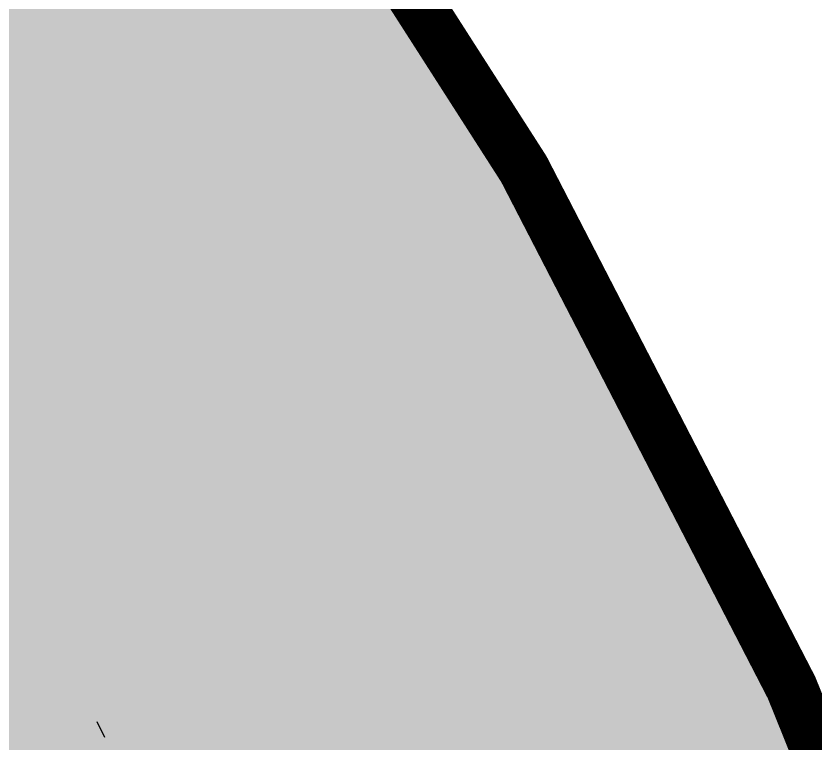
# Model space of a CAD drawing. Header units: metres. Extents: x 320712 to 330859, y 7395954 to 7410037.
# Drawn here: x 324540.619 to 324545.223, y 7398347.398 to 7398351.584 of the extents above; entities that cross this region are included whole.
import ezdxf

# ---------------------------------------------------------------- set-up
doc = ezdxf.new("R2010")
doc.units = ezdxf.units.M
doc.linetypes.add('DASHDOT', pattern=[25.4, 12.7, -6.35, 0, -6.35])
doc.layers.add('---TRABALHO', color=1, linetype='Continuous')
for name, color, linetype, lineweight in [('_AUX-PLATAFORMA EXISTENTE', 252, 'Continuous', 25), ('F-HZ-EIXO', 2, 'DASHDOT', 0), ('Jundiai - Layout MRS_v4_2013-mod$0$U-HZ-VIARIO_LOCAL', 5, 'Continuous', 0), ('U-HZ-EIXO PATIO', 200, 'PATIO_LINE', 30)]:
    doc.layers.add(name, color=color, linetype=linetype, lineweight=lineweight)
doc.styles.get("Standard").update_dxf_attribs({"font": 'arial.ttf'})
doc.linetypes.add('ESTACIONAMENTO_LINE', pattern='A,3.5,-0.25,["ESTAC",Standard,S=0.175,R=0,X=-0.05,Y=-0.1],-0.9', length=4.65)
doc.linetypes.add('PATIO_LINE', pattern='A,3.5,-0.25,["PATIO",Standard,S=0.175,R=0,X=-0.05,Y=-0.1],-0.9', length=4.65)

# ---------------------------------------------------------------- blocks, each defined once
blk = doc.blocks.new('mrs')
at = {"layer": 'Jundiai - Layout MRS_v4_2013-mod$0$U-HZ-VIARIO_LOCAL', "transparency": 33554636}
h = blk.add_hatch(color=253, dxfattribs=at)
h.dxf.hatch_style = 1
edge = h.paths.add_edge_path()
edge.add_line((-75.4382, -33.4488), (-82.4299, -33.79))
edge.add_line((-82.4299, -33.79), (-80.4658, -74.0405))
edge.add_arc((-13.5454, -70.775), 67, 182.79369, 215.320626)
edge.add_line((-68.2127, -109.5111), (-37.7491, -152.5035))
edge.add_arc((-67.1004, -173.3188), 35.983, -44.95118, 35.34338, ccw=False)
edge.add_line((-41.6349, -198.741), (-56.3373, -213.4802))
edge.add_arc((-24.4778, -245.2602), 45, 135.07157, 217.11544)
edge.add_line((-60.3618, -272.4143), (-54.5973, -280.032))
edge.add_arc((-134.3394, -340.3743), 100, 21.018071, 37.115441, ccw=False)
edge.add_line((-40.9927, -304.5081), (-35.5651, -302.4227))
edge.add_arc((-34.6147, -302.1117), 1, 34.956, 198.1185, ccw=False)
edge.add_line((-33.7951, -301.5387), (-29.4974, -298.2865))
edge.add_line((-29.4974, -298.2865), (-53.185, -266.9835))
edge.add_arc((-24.4778, -245.2602), 36, 135.07157, 217.11544, ccw=False)
edge.add_line((-49.9654, -219.8362), (-31.3393, -201.1634))
edge.add_arc((-56.8269, -175.7394), 36, 315.07157, 395.32063)
edge.add_line((-27.4534, -154.926), (-62.5012, -105.464))
edge.add_arc((-13.5454, -70.775), 60, 182.79369, 215.320626, ccw=False)
edge.add_line((-73.4741, -73.6993), (-75.4382, -33.4488))
edge = h.paths.add_edge_path()
edge.add_arc((-32.7194, 139.8251), 80, 177.046121, 197.691763)
edge.add_arc((-32.7194, 139.8251), 80, 177.046226, 197.691729, ccw=False)
edge.add_arc((-93.5572, 144.6484), 19.0688, 182.10602, 182.1066, ccw=False)
h = blk.add_hatch(color=253, dxfattribs=at)
h.dxf.hatch_style = 1
edge = h.paths.add_edge_path()
edge.add_arc((-93.5572, 144.6484), 19.0688, 182.10602, 182.1066)
edge.add_arc((-32.7194, 139.8251), 80, 177.046226, 197.691729)
edge.add_arc((-32.7194, 139.8251), 80, 177.046121, 197.691763, ccw=False)
edge = h.paths.add_edge_path()
edge.add_line((-73.4741, -73.6993), (-75.4382, -33.4488))
edge.add_line((-75.4382, -33.4488), (-82.4299, -33.79))
edge.add_line((-82.4299, -33.79), (-80.4658, -74.0405))
edge.add_arc((-13.5454, -70.775), 67, 182.79369, 215.320626)
edge.add_line((-68.2127, -109.5111), (-34.8255, -156.6296))
edge.add_arc((-59.3033, -173.9741), 30, -44.92843, 35.32063, ccw=False)
edge.add_line((-38.0636, -195.1608), (-56.3373, -213.4802))
edge.add_arc((-24.4778, -245.2602), 45, 135.07157, 217.11544)
edge.add_line((-60.3618, -272.4143), (-54.5973, -280.032))
edge.add_arc((-134.3394, -340.3743), 100, 21.018071, 37.115441, ccw=False)
edge.add_line((-40.9927, -304.5081), (-35.5651, -302.4227))
edge.add_arc((-34.6147, -302.1117), 1, 34.956, 198.1185, ccw=False)
edge.add_line((-33.7951, -301.5387), (-29.6479, -297.9379))
edge.add_line((-29.6479, -297.9379), (-31.3409, -295.8503))
edge.add_line((-31.3409, -295.8503), (-53.185, -266.9835))
edge.add_arc((-24.4778, -245.2602), 36, 135.07157, 217.11544, ccw=False)
edge.add_line((-49.9654, -219.8362), (-31.3393, -201.1634))
edge.add_arc((-56.8269, -175.7394), 36, 315.07157, 395.32063)
edge.add_line((-27.4534, -154.926), (-62.5012, -105.464))
edge.add_arc((-13.5454, -70.775), 60, 182.79369, 215.320626, ccw=False)
at = {"layer": 'F-HZ-EIXO', "color": 2, "linetype": 'DASHDOT', "lineweight": -3, "ltscale": 0.25, "flags": 128}
blk.add_lwpolyline([(437.7274, -398.4558), (29.3246, -15.0802, -0.062466), (0.1745, 20.079, -0.025801), (-14.9099, 46.6788), (-21.5322, 59.9024, -0.033438), (-37.2263, 97.2906), (-56.4067, 153.1826, 0.989161), (-118.1099, 132.7569), (-89.5294, 43.1576, -0.065097), (-80.1468, -8.7666), (-76.9699, -73.8699, 0.142886), (-65.3569, -107.4876), (-30.9872, -155.9926, -0.365201), (-34.5155, -197.9757), (-53.0527, -216.5593, 0.374103), (-56.5852, -268.2903), (-32.2908, -300.3953)], format="xyb", dxfattribs=at)
at = {"layer": 'Jundiai - Layout MRS_v4_2013-mod$0$U-HZ-VIARIO_LOCAL', "const_width": 0.3}
blk.add_lwpolyline([(-108.9359, 115.5136), (-86.195, 44.2213, -0.065097), (-76.651, -8.596), (-73.4741, -73.6993, 0.142886), (-62.5012, -105.464), (-27.4534, -154.926, -0.365201), (-31.3393, -201.1634), (-49.9654, -219.8362, 0.374103), (-53.185, -266.9835), (-29.497, -298.287)], format="xyb", dxfattribs=at)
blk = doc.blocks.new('Pátio Lapa')
at = {"layer": 'U-HZ-EIXO PATIO', "linetype": 'ESTACIONAMENTO_LINE', "lineweight": -3}
blk.add_arc((325165.7533, 7398338.9316), 1521.55, 209.7947399, 220.9201689, dxfattribs=at)
at = {"layer": 'U-HZ-EIXO PATIO', "lineweight": -3}
for centre, start, end in [((324032.9922, 7397559.7552, -0.0001), 183.908132, 225.772008), ((324040.0576, 7397565.5713, 0.0028), 191.06091, 225.860386), ((324036.4071, 7397563.5401, -0.0015), 191.06091, 225.860386)]:
    blk.add_arc(centre, 200, start, end, dxfattribs=at)
at = {"layer": '---TRABALHO'}
blk.add_blockref('mrs', (323895.329, 7397582.9523), dxfattribs=at)
blk = doc.blocks.new('ACAD-Trecho Total_BASE ESTAÇÕES_2021.04.13')
at = {"layer": '_AUX-PLATAFORMA EXISTENTE'}
blk.add_blockref('Pátio Lapa', (673.8537, 925.5053), dxfattribs=at)

msp = doc.modelspace()

# ---------------------------------------------------------------- block references
at = {"color": 7, "true_color": 0xffffff}
msp.add_blockref('ACAD-Trecho Total_BASE ESTAÇÕES_2021.04.13', (0, 0), dxfattribs=at)

doc.saveas('drawing.dxf')
